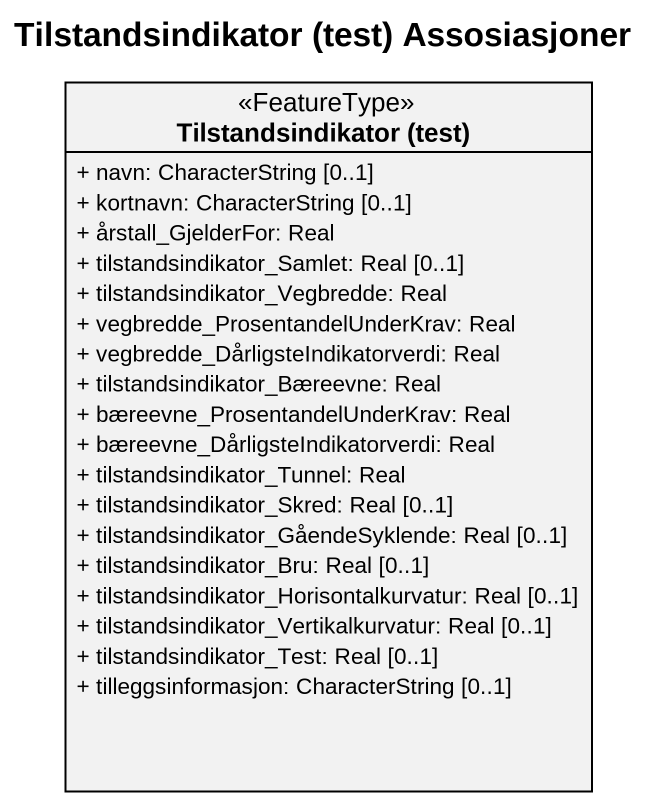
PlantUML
@startuml
title Tilstandsindikator (test) Assosiasjoner
hide circle
hide empty members
skinparam classAttributeIconSize 0
class "Tilstandsindikator (test)" as Tilstandsindikator_test <<FeatureType>> {
  + navn: CharacterString [0..1]
  + kortnavn: CharacterString [0..1]
  + årstall_GjelderFor: Real
  + tilstandsindikator_Samlet: Real [0..1]
  + tilstandsindikator_Vegbredde: Real
  + vegbredde_ProsentandelUnderKrav: Real
  + vegbredde_DårligsteIndikatorverdi: Real
  + tilstandsindikator_Bæreevne: Real
  + bæreevne_ProsentandelUnderKrav: Real
  + bæreevne_DårligsteIndikatorverdi: Real
  + tilstandsindikator_Tunnel: Real
  + tilstandsindikator_Skred: Real [0..1]
  + tilstandsindikator_GåendeSyklende: Real [0..1]
  + tilstandsindikator_Bru: Real [0..1]
  + tilstandsindikator_Horisontalkurvatur: Real [0..1]
  + tilstandsindikator_Vertikalkurvatur: Real [0..1]
  + tilstandsindikator_Test: Real [0..1]
  + tilleggsinformasjon: CharacterString [0..1]
}
@enduml
